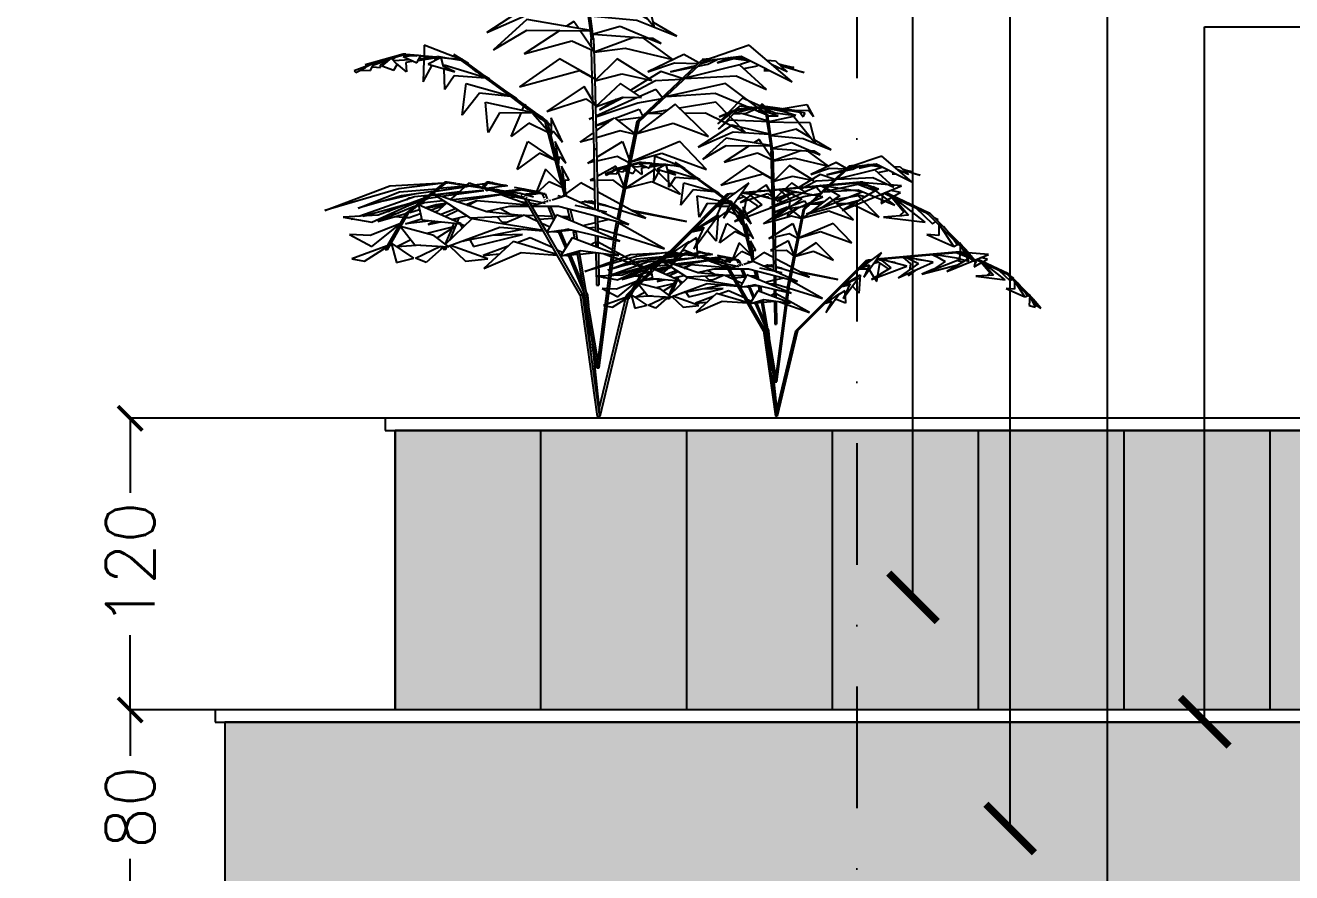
# Model space of a CAD drawing. Header units: millimetres. Extents: x 118878 to 201916, y 10986 to 20993.
# Drawn here: x 188114 to 188635, y 13656 to 14005 of the extents above; entities that cross this region are included whole.
import ezdxf

# ---------------------------------------------------------------- set-up
doc = ezdxf.new("R2010")
doc.units = ezdxf.units.MM
doc.header["$LTSCALE"] = 100
doc.linetypes.add('DASHDOT', pattern=[1, 0.5, -0.25, 0, -0.25])
for name, color, linetype in [('0-DARPUSH', 213, 'Continuous'), ('0-hatch', 253, 'Continuous'), ('3', 3, 'Continuous'), ('4', 4, 'Continuous'), ('7', 7, 'Continuous'), ('AX', 1, 'Continuous'), ('HA', 1, 'Continuous'), ('TREE', 83, 'Continuous')]:
    doc.layers.add(name, color=color, linetype=linetype)
doc.styles.add('1', font='romans.shx')
doc.dimstyles.new('100', dxfattribs={"dimtxt": 20, "dimasz": 10, "dimexe": 0, "dimexo": 0, "dimgap": 5, "dimtad": 0, "dimdec": 0, "dimzin": 0, "dimdsep": 46, "dimtxsty": '1', "dimblk": 'ARCHTICK', "dimcen": 0, "dimclrd": 8, "dimclre": 8, "dimclrt": 2, "dimadec": 0, "dimazin": 0, "dimtfac": 1, "dimtdec": 0, "dimtofl": 0, "dimtmove": 2, "dimatfit": 3, "dimldrblk": 'ARCHTICK', "dimfxl": 1, "dimtolj": 1, "dimtzin": 0, "dimarcsym": 0})

# ---------------------------------------------------------------- blocks, each defined once
blk = doc.blocks.new('ax-elev-03')
at = {"layer": 'AX', "color": 8, "linetype": 'DASHDOT'}
blk.add_line((-1090, 0), (-1090, -1250), dxfattribs=at)
blk = doc.blocks.new('_ArchTick')
at = {"color": 0, "linetype": 'ByBlock', "const_width": 0.15}
blk.add_lwpolyline([(-0.5, -0.5), (0.5, 0.5)], dxfattribs=at)
blk = doc.blocks.new('*D132')
at = {"layer": '3', "color": 8, "lineweight": -2, "transparency": 16777216}
for p, q in [((188191.98, 13722.97), (188157.01, 13722.97)), ((188157.01, 13722.97), (188157.01, 13704.16)), ((188157.01, 13642.97), (188157.01, 13661.78)), ((188195.98, 13642.97), (188157.01, 13642.97))]:
    blk.add_line(p, q, dxfattribs=at)
at = {"layer": 'Defpoints', "color": 0, "transparency": 16777216}
for p in [(188157.01, 13722.97), (188191.98, 13722.97), (188195.98, 13642.97)]:
    blk.add_point(p, dxfattribs=at)
at = {"layer": '3', "color": 8, "lineweight": -2, "transparency": 16777216, "xscale": 10, "yscale": 10, "zscale": 10}
for p, rotation in [((188157.01, 13722.97), 90), ((188157.01, 13642.97), 270)]:
    blk.add_blockref('_ArchTick', p, dxfattribs=dict(at, rotation=rotation))
at = {"layer": '3', "color": 2, "transparency": 16777216, "insert": (188157.01, 13682.97), "char_height": 20, "attachment_point": 5, "rotation": 90, "style": '1'}
blk.add_mtext('\\A1;80', dxfattribs=at)
blk = doc.blocks.new('*D133')
at = {"layer": '3', "color": 8, "lineweight": -2, "transparency": 16777216}
for p, q in [((188261.98, 13842.97), (188157.01, 13842.97)), ((188157.01, 13842.97), (188157.01, 13812.25)), ((188157.01, 13722.97), (188157.01, 13753.68)), ((188191.98, 13722.97), (188157.01, 13722.97))]:
    blk.add_line(p, q, dxfattribs=at)
at = {"layer": 'Defpoints', "color": 0, "transparency": 16777216}
for p in [(188157.01, 13842.97), (188261.98, 13842.97), (188191.98, 13722.97)]:
    blk.add_point(p, dxfattribs=at)
at = {"layer": '3', "color": 8, "lineweight": -2, "transparency": 16777216, "xscale": 10, "yscale": 10, "zscale": 10}
for p, rotation in [((188157.01, 13842.97), 90), ((188157.01, 13722.97), 270)]:
    blk.add_blockref('_ArchTick', p, dxfattribs=dict(at, rotation=rotation))
at = {"layer": '3', "color": 2, "transparency": 16777216, "insert": (188157.01, 13782.97), "char_height": 20, "attachment_point": 5, "rotation": 90, "style": '1'}
blk.add_mtext('\\A1;120', dxfattribs=at)
blk = doc.blocks.new('A$C30197449')
at = {"layer": 'TREE'}
for p, q in [((22.99, 46.34), (20.93, 44.2)), ((25.61, 45.16), (22.99, 46.34)), ((25.71, 45.41), (25.32, 44.32)), ((25.56, 44.32), (25.96, 45.41)), ((25.96, 45.41), (25.71, 45.41)), ((25.96, 45.39), (25.71, 45.39)), ((25.71, 45.39), (26.21, 44.95)), ((26.53, 44.88), (25.96, 45.39)), ((28.64, 44.78), (32.37, 45.39)), ((32.37, 45.39), (33.33, 43.63)), ((19.39, 42.59), (21.73, 44.43)), ((20.82, 44.09), (19.39, 42.59)), ((21.96, 44.34), (19.51, 41.81)), ((22.25, 44.75), (19.62, 43.63)), ((19.62, 43.63), (22.1, 44.58)), ((22.67, 44.34), (21.82, 44.05)), ((21.82, 44.05), (23.53, 44.14)), ((22.34, 44.23), (21.96, 44.34)), ((22.01, 44.66), (22.71, 45.2)), ((22.1, 44.58), (25.13, 44.94)), ((25.38, 45), (22.25, 44.75)), ((25.57, 45.05), (22.67, 44.34)), ((22.71, 45.2), (24.79, 44.96)), ((26.95, 42.94), (22.83, 44.1)), ((23.53, 44.14), (25.57, 45.05)), ((25.06, 44.92), (25.04, 44.93)), ((25.13, 44.94), (25.06, 44.92)), ((25.26, 44.9), (25.51, 44.87)), ((25.32, 44.32), (25.56, 44.32)), ((25.42, 44.97), (25.38, 45)), ((25.55, 44.99), (25.42, 44.97)), ((25.56, 45.02), (25.5, 45.01)), ((25.5, 45.01), (25.55, 44.99)), ((25.63, 44.54), (26.86, 43.78)), ((28.19, 43.75), (25.63, 44.54)), ((25.76, 44.84), (26.45, 44.76)), ((25.85, 45.06), (25.81, 45.03)), ((25.81, 45.03), (27.76, 44.22)), ((29.02, 44.36), (25.81, 45.03)), ((26.08, 45.06), (25.83, 45.04)), ((25.83, 45.02), (26.08, 45.06)), ((25.83, 45.04), (25.83, 45.02)), ((25.89, 45.04), (25.85, 45.06)), ((25.92, 45.04), (25.89, 45.04)), ((26.03, 44.98), (25.92, 45.04)), ((26.31, 44.77), (26.37, 44.32)), ((26.33, 45.1), (31.36, 44.29)), ((31.27, 44.42), (26.33, 45.1)), ((26.41, 44.05), (26.55, 43.06)), ((26.64, 44.24), (26.57, 44.7)), ((27.02, 44.52), (26.61, 44.45)), ((26.61, 44.45), (27.17, 44.46)), ((27.72, 44.63), (28.45, 44.75)), ((27.76, 44.22), (30.77, 43.79)), ((30.01, 44.5), (28.44, 44.48)), ((30.77, 43.79), (29.02, 44.36)), ((32.62, 44.54), (30.59, 44.51)), ((31.36, 44.29), (31.27, 44.42)), ((32.12, 44.17), (31.36, 44.29)), ((31.36, 44.29), (31.86, 43.61)), ((31.86, 43.61), (32.12, 44.17)), ((33.33, 43.63), (32.62, 44.54)), ((19.51, 41.81), (21.1, 43.2)), ((21.1, 43.2), (26.95, 42.94)), ((26.56, 42.95), (26.82, 41.13)), ((26.81, 42.99), (26.68, 43.88)), ((26.82, 42.94), (26.81, 42.99)), ((27.43, 38.56), (26.82, 42.94)), ((30.45, 43.66), (26.83, 42.88)), ((26.83, 42.88), (31.16, 42.77)), ((26.86, 43.78), (28.19, 43.75)), ((31.16, 42.77), (30.45, 43.66)), ((31.16, 42.77), (33.63, 39.73)), ((32.88, 42.73), (31.16, 42.77)), ((33.63, 39.73), (32.88, 42.73)), ((21.5, 42.42), (16.52, 39.19)), ((16.52, 39.19), (21.64, 41.43)), ((26.93, 41.09), (21.5, 42.42)), ((21.64, 41.43), (26.93, 41.09)), ((30.81, 41.82), (27.11, 40.9)), ((32.96, 40.56), (30.81, 41.82)), ((20.61, 40.52), (17.21, 37.43)), ((27.32, 39.38), (20.61, 40.52)), ((25.42, 40.32), (24.67, 39.84)), ((25.89, 39.63), (25.42, 40.32)), ((26.82, 41.13), (26.82, 41.09)), ((26.82, 41.09), (27.06, 39.43)), ((27.11, 40.9), (31.82, 40.46)), ((31.82, 40.46), (35.92, 38.81)), ((35.92, 38.81), (33.52, 40.22)), ((17.21, 37.43), (20.62, 39.42)), ((23.99, 39.39), (20.34, 37.02)), ((20.62, 39.42), (27.32, 39.38)), ((27.46, 37.32), (26.07, 39.38)), ((27.06, 39.43), (27.07, 39.37)), ((27.07, 39.37), (27.18, 38.56)), ((30.13, 39.82), (27.38, 39.01)), ((27.38, 39.01), (32.97, 38.63)), ((32.97, 38.63), (30.13, 39.82)), ((10.15, 37.9), (10.12, 36.8)), ((13.8, 36.46), (10.15, 37.9)), ((20.34, 37.02), (25.19, 38.36)), ((25.19, 38.36), (27.46, 37.32)), ((27.18, 38.55), (27.18, 38.56)), ((27.18, 38.56), (27.43, 38.56)), ((27.2, 37.71), (27.18, 38.55)), ((27.43, 38.57), (27.54, 34.48)), ((31.59, 38.72), (27.47, 37.19)), ((27.47, 37.19), (30.64, 37.59)), ((30.64, 37.59), (35.52, 36.43)), ((35.52, 36.43), (32.49, 38.65)), ((32.97, 38.63), (34.32, 38.06)), ((33.46, 38.6), (32.97, 38.63)), ((34.32, 38.06), (33.46, 38.6)), ((43.3, 37.9), (38.67, 36.31)), ((47.67, 34.16), (43.3, 37.9)), ((8.01, 36.97), (4.12, 35.89)), ((6.55, 36.41), (4.91, 35.82)), ((5.03, 36.07), (6.72, 36.55)), ((5.69, 35.9), (6.33, 36.22)), ((6.78, 36.59), (5.83, 35.79)), ((7.39, 35.93), (6.78, 36.59)), ((6.81, 36.57), (8.26, 36.97)), ((7.14, 36.61), (6.86, 36.51)), ((6.86, 36.51), (6.89, 36.48)), ((6.89, 36.48), (7.14, 36.61)), ((7.03, 36.33), (8.67, 36.44)), ((8.26, 36.97), (8.01, 36.97)), ((8.26, 36.96), (8.01, 36.96)), ((8.01, 36.96), (9.4, 36.83)), ((9.78, 36.85), (8.01, 36.75)), ((8.01, 36.75), (9.4, 36.11)), ((9.55, 36.84), (8.26, 36.96)), ((9.05, 36.27), (8.26, 36.14)), ((9.4, 36.11), (9.78, 36.85)), ((9.53, 36.34), (11.41, 36.63)), ((11.41, 36.63), (9.61, 36.51)), ((9.77, 36.82), (9.76, 36.8)), ((9.76, 36.8), (11.76, 36.62)), ((11.8, 36.64), (9.77, 36.82)), ((10.11, 36.42), (10.04, 34.16)), ((10.12, 36.76), (10.11, 36.55)), ((10.12, 36.8), (10.12, 36.76)), ((11.86, 36.66), (10.55, 35.98)), ((11.24, 36.35), (11.4, 36.64)), ((11.4, 36.64), (11.41, 36.63)), ((11.41, 36.63), (11.42, 36.68)), ((11.42, 36.68), (11.47, 36.77)), ((11.47, 36.77), (12.74, 36.55)), ((12.11, 35.73), (11.86, 36.66)), ((11.88, 36.61), (11.88, 36.63)), ((11.88, 36.63), (13.83, 36.45)), ((13.82, 36.43), (11.88, 36.61)), ((13.05, 36.5), (13.87, 36.36)), ((14.66, 36.02), (13.18, 36.96)), ((13.18, 36.96), (15.47, 35.2)), ((13.86, 36.43), (13.82, 36.43)), ((13.89, 36.41), (13.82, 36.41)), ((13.82, 36.41), (15.29, 35.34)), ((14.07, 36.43), (14.01, 36.44)), ((14.01, 36.44), (14.02, 36.43)), ((14.02, 36.43), (14.07, 36.43)), ((14.06, 36.41), (14.07, 36.43)), ((14.07, 36.41), (14.06, 36.41)), ((14.23, 36.3), (14.07, 36.41)), ((23.94, 36.5), (19.85, 33.66)), ((27.67, 34.4), (23.94, 36.5)), ((27.29, 34.62), (27.21, 37.42)), ((29.84, 36.52), (27.55, 34.26)), ((33.38, 34.31), (29.84, 36.52)), ((31.82, 30.13), (38.51, 36.41)), ((38.76, 36.41), (32.06, 30.13)), ((36.64, 36.96), (32.97, 35.2)), ((38.16, 36.1), (36.64, 36.96)), ((39.78, 36.45), (38.31, 35.98)), ((39.27, 36.52), (38.51, 36.43)), ((38.51, 36.43), (38.76, 36.43)), ((38.51, 36.41), (38.76, 36.41)), ((38.67, 36.31), (42.47, 36.77)), ((38.76, 36.43), (39.14, 36.48)), ((39.07, 35.98), (40.09, 36.48)), ((41.31, 36.58), (40.02, 36.11)), ((40.02, 36.11), (41.74, 36.53)), ((41.2, 36.61), (41.12, 36.61)), ((41.12, 36.61), (43.29, 36.35)), ((42.99, 36.5), (41.2, 36.61)), ((41.51, 36.65), (41.39, 36.6)), ((41.92, 36.57), (42.54, 36.73)), ((43.44, 36.27), (42.43, 35.93)), ((42.47, 36.77), (47.67, 34.16)), ((45.09, 36.38), (45.97, 36.32)), ((45.97, 36.32), (47.18, 35.2)), ((4.79, 35.98), (3, 35.28)), ((3, 35.28), (3.15, 35.13)), ((3.15, 35.13), (4.16, 35.64)), ((5.04, 36.11), (3.6, 35.35)), ((3.6, 35.35), (4.66, 35.31)), ((4.12, 35.89), (4.37, 35.89)), ((4.37, 35.89), (4.91, 36.05)), ((4.66, 35.31), (5.04, 36.11)), ((4.85, 35.68), (5.67, 35.62)), ((5.67, 35.62), (5.69, 35.9)), ((5.83, 35.79), (7.03, 35.35)), ((7.03, 35.35), (7.39, 35.93)), ((8.32, 35.2), (7.3, 36.03)), ((8.26, 36.14), (8.32, 35.2)), ((10.04, 34.16), (10.96, 35.85)), ((10.55, 35.98), (13.27, 35.17)), ((13.27, 35.17), (12.11, 35.73)), ((12.18, 35.71), (12.18, 35.91)), ((12.18, 35.91), (16.2, 34.67)), ((12.24, 33.37), (12.19, 35.48)), ((15.47, 35.2), (14.35, 36.11)), ((14.35, 36.11), (14.66, 36.02)), ((16.51, 34.64), (14.58, 36.03)), ((15.4, 35.26), (18.52, 33)), ((16.82, 34.45), (15.53, 35.22)), ((15.53, 35.22), (20.79, 31.3)), ((19.85, 33.66), (25.98, 35.33)), ((25.98, 35.33), (27.67, 34.4)), ((27.55, 34.26), (30.29, 34.97)), ((30.29, 34.97), (33.38, 34.31)), ((32.97, 35.2), (35.67, 36.11)), ((34.3, 35.22), (33.12, 34.49)), ((36.46, 34.5), (34.3, 35.22)), ((37.53, 35.73), (35.27, 35.17)), ((35.27, 35.17), (37.75, 35.7)), ((35.67, 36.11), (38.09, 36.02)), ((42.31, 35.91), (36.78, 34.54)), ((37.53, 35.73), (37.91, 35.86)), ((38.09, 35.77), (39.07, 35.98)), ((45.06, 33.37), (42.31, 35.91)), ((42.43, 35.93), (42.37, 35.87)), ((42.74, 35.52), (44.16, 35.79)), ((44.16, 35.79), (44.19, 35.89)), ((45.01, 35.48), (44.81, 35.31)), ((44.81, 35.31), (45.33, 35.33)), ((47.18, 35.2), (45.66, 35.89)), ((45.97, 35.74), (46.12, 35.49)), ((46.31, 36.01), (46.68, 35.9)), ((47.08, 35.7), (46.41, 35.92)), ((46.5, 35.84), (48.91, 35.13)), ((48.24, 35.28), (46.52, 35.82)), ((46.68, 35.9), (47.87, 35.62)), ((47.87, 35.62), (47.08, 35.7)), ((48.91, 35.13), (48.24, 35.28)), ((13.19, 34.76), (12.24, 33.37)), ((16.39, 34.54), (13.19, 34.76)), ((14.01, 30.75), (14.43, 33.98)), ((14.43, 33.98), (18.87, 32.72)), ((16.73, 34.51), (16.7, 34.52)), ((16.7, 34.52), (16.72, 34.51)), ((16.72, 34.51), (16.73, 34.51)), ((16.84, 34.29), (16.82, 34.45)), ((18.95, 32.86), (16.84, 34.4)), ((20.79, 31.3), (16.84, 34.29)), ((26.46, 33.68), (22.65, 31.14)), ((27.61, 31.74), (26.46, 33.68)), ((27.29, 34.6), (27.29, 34.62)), ((27.35, 32.19), (27.29, 34.6)), ((27.54, 34.48), (27.54, 34.46)), ((27.54, 34.46), (27.73, 27.29)), ((30.18, 34), (27.62, 31.61)), ((32.3, 32.55), (30.18, 34)), ((32.96, 34.39), (31.22, 33.31)), ((31.49, 33.12), (33.74, 34.29)), ((33.74, 34.29), (36.4, 34.44)), ((40.89, 33.98), (34.91, 32.66)), ((36.75, 34.52), (41.98, 34.76)), ((45.2, 30.75), (40.89, 33.98)), ((41.98, 34.76), (45.06, 33.37)), ((15.79, 32.99), (14.01, 30.75)), ((18.94, 32.67), (15.79, 32.99)), ((19.55, 32.47), (18.16, 33.38)), ((18.16, 33.38), (22.06, 30.37)), ((19.4, 32.35), (20.94, 31.24)), ((20.01, 32.02), (19.55, 32.47)), ((22.65, 31.14), (26.64, 32.44)), ((26.64, 32.44), (27.61, 31.74)), ((27.62, 31.61), (30.36, 32.61)), ((31.9, 32.56), (27.65, 30.67)), ((28.01, 31.3), (30.49, 32.59)), ((29.74, 32.37), (28.01, 31.3)), ((30.36, 32.61), (32.3, 32.55)), ((31.94, 32.02), (34.25, 32.42)), ((33.76, 33.38), (32.15, 32.66)), ((34.41, 32.58), (33.76, 33.38)), ((34.91, 32.66), (39.84, 32.99)), ((39.84, 32.99), (45.2, 30.75)), ((16.67, 28.99), (16.41, 32.08)), ((16.41, 32.08), (21.21, 31.02)), ((21.44, 31.06), (19.73, 32.3)), ((22.06, 30.37), (20.01, 32.02)), ((20.15, 31.27), (20.32, 31.64)), ((20.32, 31.64), (20.33, 31.67)), ((20.33, 31.67), (20.33, 31.67)), ((20.39, 31.83), (20.42, 31.89)), ((20.42, 31.89), (20.62, 31.65)), ((22.16, 30.57), (20.95, 31.38)), ((20.95, 31.38), (23.17, 29.63)), ((21.15, 31.04), (21.08, 31.13)), ((21.21, 31.02), (21.15, 31.04)), ((27.48, 27.29), (27.36, 31.92)), ((27.65, 30.6), (31.94, 32.02)), ((29.61, 30.45), (32.06, 31.38)), ((35.74, 31.89), (31.83, 28.88)), ((32.06, 31.38), (32.41, 30.71)), ((34.93, 31.27), (32.95, 30.94)), ((39.16, 28.59), (35.74, 31.89)), ((39.88, 32.08), (36.18, 31.47)), ((42.94, 28.99), (39.88, 32.08)), ((17.84, 30.99), (16.67, 28.99)), ((21.31, 30.95), (17.84, 30.99)), ((19.02, 28.59), (20.03, 30.95)), ((20.81, 29.93), (19.02, 28.59)), ((22.74, 29.01), (20.81, 29.93)), ((21.24, 30.94), (22.67, 29.28)), ((22.46, 30.13), (21.43, 30.88)), ((22.53, 30.16), (22.16, 30.57)), ((22.71, 30.13), (22.28, 30.44)), ((22.46, 30.13), (22.52, 30.13)), ((22.46, 30.13), (24.44, 22.49)), ((22.52, 30.13), (22.58, 30.13)), ((23.17, 29.63), (22.53, 30.16)), ((22.58, 30.13), (22.71, 30.13)), ((22.75, 29.99), (22.71, 30.13)), ((22.76, 29.94), (22.75, 29.99)), ((23.78, 26.01), (22.76, 29.94)), ((23.08, 30.48), (23.1, 28.76)), ((24.24, 28), (23.08, 30.48)), ((26.96, 30.37), (27.38, 30.56)), ((27.38, 30.52), (26.96, 30.37)), ((27.65, 30.67), (27.65, 30.6)), ((29.42, 30.39), (27.68, 29.72)), ((27.68, 29.7), (28.96, 30.06)), ((27.69, 29.16), (29.56, 30.48)), ((29.56, 30.48), (31.56, 28.91)), ((31.82, 30.13), (29.82, 20.15)), ((32.25, 30.54), (29.89, 30.23)), ((30.04, 20.04), (32.06, 30.13)), ((32.06, 30.13), (31.82, 30.13)), ((31.83, 28.88), (35.56, 29.93)), ((32.95, 30.94), (34.52, 30.95)), ((35.56, 29.93), (39.16, 28.59)), ((36.7, 30.97), (38.84, 30.99)), ((38.84, 30.99), (42.94, 28.99)), ((23.1, 28.76), (23.29, 29.15)), ((23.29, 29.15), (24.24, 28)), ((26.06, 28), (27.43, 28.96)), ((30.12, 29.15), (27.71, 28.46)), ((31.54, 28.81), (30.12, 29.15)), ((19.63, 25.23), (20.72, 28.06)), ((20.72, 28.06), (23.47, 26.21)), ((24.58, 25.87), (23.49, 28.09)), ((23.49, 28.09), (23.86, 25.83)), ((27.44, 28.39), (26.06, 28)), ((27.59, 21.16), (27.48, 27.29)), ((27.48, 27.29), (27.73, 27.29)), ((27.73, 27.29), (27.48, 27.29)), ((27.73, 27.29), (27.84, 21.05)), ((27.75, 26.46), (30.36, 28.09)), ((30.36, 28.09), (31.04, 26.23)), ((36.22, 28.06), (31.25, 26)), ((38.95, 25.23), (36.22, 28.06)), ((21.9, 26.89), (19.63, 25.23)), ((23.49, 26.12), (21.9, 26.89)), ((23.78, 25.98), (23.78, 26.01)), ((24.69, 22.47), (23.78, 25.98)), ((23.86, 25.83), (23.93, 26.54)), ((23.93, 26.54), (24.58, 25.87)), ((26.83, 25.87), (27.49, 26.28)), ((27.49, 26.02), (26.83, 25.87)), ((29.82, 26.54), (27.76, 26.08)), ((30.97, 25.94), (29.82, 26.54)), ((31.24, 25.99), (34.39, 26.89)), ((31.25, 26), (31.24, 25.99)), ((34.39, 26.89), (38.95, 25.23)), ((22.51, 25.25), (21.48, 22.7)), ((24.14, 23.63), (22.51, 25.25)), ((24.93, 24.12), (24.16, 25.56)), ((24.16, 25.56), (24.54, 23.18)), ((29.7, 25.56), (27.79, 24.51)), ((30.5, 23.56), (29.7, 25.56)), ((33.72, 25.25), (30.71, 23.31)), ((36.28, 22.7), (33.72, 25.25)), ((0, 21.05), (6.65, 23.55)), ((7.55, 23.26), (0, 21.05)), ((6.65, 23.55), (12.13, 23.86)), ((12.09, 23.82), (7.55, 23.26)), ((12.25, 23.94), (8.29, 20.75)), ((9.61, 21.61), (12.49, 23.94)), ((11.37, 23.02), (14.08, 23.43)), ((11.38, 23.03), (14.52, 23.49)), ((14.44, 23.51), (11.68, 23.28)), ((12.49, 23.94), (12.25, 23.94)), ((12.5, 23.92), (12.25, 23.92)), ((12.25, 23.92), (13.77, 23.69)), ((12.39, 23.85), (12.53, 23.87)), ((12.51, 23.88), (12.41, 23.87)), ((13.4, 23.78), (12.5, 23.92)), ((12.53, 23.87), (12.51, 23.88)), ((14.29, 23.55), (12.7, 23.36)), ((14.89, 23.55), (13.53, 23.76)), ((13.62, 22.85), (14.3, 23.45)), ((13.99, 23.65), (15.8, 23.38)), ((14.38, 23.52), (14.37, 23.51)), ((14.42, 23.56), (14.4, 23.56)), ((14.42, 23.56), (14.44, 23.57)), ((14.49, 23.63), (14.75, 23.85)), ((14.52, 23.49), (14.56, 23.52)), ((14.56, 23.52), (15.02, 23.56)), ((15.02, 23.56), (14.63, 23.5)), ((14.75, 23.85), (16.05, 23.38)), ((17.8, 23.11), (14.94, 23.55)), ((15, 23.58), (20.01, 22.34)), ((20.36, 22.35), (15, 23.58)), ((15.28, 23.66), (17.14, 23.88)), ((17.14, 23.88), (15.4, 23.62)), ((16.01, 23.35), (18.11, 23.03)), ((16.03, 23.4), (16.34, 23.75)), ((16.61, 23.79), (16.23, 23.36)), ((16.25, 23.31), (16.36, 23.26)), ((16.32, 23.3), (16.3, 23.29)), ((16.36, 23.26), (16.32, 23.3)), ((16.34, 23.75), (16.38, 23.8)), ((16.38, 23.8), (16.51, 23.94)), ((16.56, 23.26), (16.46, 23.24)), ((16.48, 23.31), (18.57, 23.58)), ((16.51, 23.94), (16.75, 23.94)), ((16.76, 23.92), (16.51, 23.92)), ((16.51, 23.92), (16.85, 23.84)), ((16.65, 23.83), (16.61, 23.79)), ((16.68, 23.87), (16.65, 23.83)), ((18.57, 23.58), (16.7, 23.28)), ((16.75, 23.94), (16.74, 23.93)), ((17.01, 23.86), (16.76, 23.92)), ((16.83, 23.88), (16.95, 23.86)), ((16.85, 23.84), (16.89, 23.84)), ((16.89, 23.84), (18.29, 23.54)), ((17.04, 23.86), (17.01, 23.86)), ((18.44, 23.56), (17.04, 23.86)), ((17.59, 23.74), (18.64, 23.55)), ((18.47, 23.57), (17.96, 23.67)), ((18.29, 23.54), (18.33, 23.54)), ((18.4, 23.55), (18.35, 23.56)), ((18.35, 23.56), (18.4, 23.55)), ((18.5, 23.57), (18.44, 23.56)), ((18.47, 23.56), (18.47, 23.57)), ((20.3, 23.2), (19.36, 23.38)), ((19.66, 23.31), (20.26, 23.19)), ((21.58, 22.97), (20.1, 23.26)), ((21.48, 22.7), (22.9, 24.01)), ((22.9, 24.01), (24.19, 23.43)), ((24.54, 23.18), (24.54, 24.17)), ((24.54, 24.17), (24.93, 24.12)), ((26.13, 23.85), (24.62, 22.78)), ((27.54, 23.09), (26.13, 23.85)), ((27.52, 24.35), (27.09, 24.12)), ((27.09, 24.12), (27.52, 24.13)), ((27.79, 24.13), (29.35, 24.17)), ((29.35, 24.17), (30.45, 23.34)), ((30.71, 23.31), (33.36, 24.01)), ((33.36, 24.01), (36.28, 22.7)), ((43.26, 23.85), (40.18, 21.57)), ((40.68, 20.25), (43.26, 23.85)), ((42.54, 22.83), (54.71, 23.9)), ((54.63, 23.92), (42.56, 22.85)), ((50.58, 23.58), (50.6, 23.57)), ((50.62, 23.57), (50.58, 23.58)), ((50.6, 23.57), (50.62, 23.57)), ((50.66, 23.54), (51.74, 23)), ((50.86, 23.5), (50.7, 23.55)), ((50.81, 23.56), (50.79, 23.55)), ((50.79, 23.55), (52.55, 22.52)), ((54.81, 22.93), (50.81, 23.56)), ((52.78, 21.05), (58.85, 23.55)), ((56.49, 23.26), (52.78, 21.05)), ((54.02, 23.86), (53.97, 23.88)), ((53.97, 23.88), (54, 23.86)), ((54.06, 23.84), (54.02, 23.86)), ((56.1, 23.03), (54.06, 23.84)), ((54.11, 23.85), (55.42, 23.57)), ((54.68, 23.92), (54.63, 23.92)), ((54.64, 23.94), (54.77, 23.88)), ((54.89, 23.94), (54.64, 23.94)), ((54.71, 23.9), (54.68, 23.92)), ((58.85, 23.55), (54.7, 23.88)), ((54.7, 23.88), (56.49, 23.26)), ((54.89, 23.94), (55.07, 23.85)), ((54.98, 23.79), (56.31, 23.16)), ((56.42, 23.22), (55.96, 23.45)), ((3.39, 21.28), (7.61, 22.93)), ((7.83, 22.52), (3.39, 21.28)), ((9.15, 22.43), (3.57, 20.45)), ((4.78, 19.84), (10.18, 22.28)), ((10.25, 22.34), (5.45, 20.55)), ((9.1, 22.69), (5.97, 22)), ((7.61, 22.93), (11.39, 23.25)), ((11.06, 22.99), (7.83, 22.52)), ((8.37, 22.16), (8.65, 22.34)), ((8.65, 22.34), (9.02, 22.38)), ((8.72, 21.61), (9.88, 22.04)), ((11.05, 22.98), (9.1, 22.69)), ((10.52, 22.56), (9.15, 22.43)), ((9.68, 22.05), (10.01, 22.14)), ((10.02, 22.51), (10.55, 22.58)), ((10.17, 21.85), (12.05, 22.06)), ((10.34, 22.2), (10.49, 22.26)), ((10.39, 22.24), (10.34, 22.2)), ((11.52, 22.4), (10.39, 22.24)), ((10.82, 22.58), (11.19, 22.62)), ((11.14, 22.65), (10.85, 22.61)), ((10.98, 22.76), (14.83, 20.27)), ((16.54, 20.89), (10.98, 22.76)), ((11.19, 22.62), (11.14, 22.65)), ((11.27, 22.66), (13.76, 22.98)), ((16.13, 23.08), (11.36, 22.63)), ((16.23, 23.05), (11.9, 22.45)), ((12.81, 22.15), (12.84, 22.16)), ((12.82, 22.14), (17.82, 22.7)), ((12.84, 22.16), (13.4, 22.65)), ((13.43, 21.94), (18.01, 22.66)), ((15.47, 22.03), (14.38, 21.62)), ((14.55, 21.56), (15.48, 22.03)), ((20.76, 21.59), (15.47, 22.03)), ((16.77, 23.14), (16.37, 23.1)), ((16.45, 23.08), (16.8, 23.13)), ((16.72, 23.13), (16.6, 23.19)), ((16.77, 23.12), (16.72, 23.13)), ((16.8, 23.13), (16.77, 23.14)), ((16.89, 23.15), (17.01, 23.16)), ((17.01, 23.16), (16.91, 23.14)), ((17.61, 22.93), (17.37, 22.9)), ((17.48, 23.2), (19.62, 22.61)), ((18.24, 22.99), (17.78, 22.94)), ((17.84, 22.75), (18.11, 22.81)), ((18.01, 22.71), (18.33, 22.75)), ((18.01, 22.66), (18.01, 22.71)), ((18.09, 22.69), (18.06, 22.65)), ((18.06, 22.65), (20.71, 21.68)), ((18.11, 23.03), (18.07, 23.07)), ((18.07, 23.07), (20.14, 22.76)), ((18.17, 22.68), (18.09, 22.69)), ((22.52, 21.76), (18.09, 22.69)), ((18.44, 22.72), (18.17, 22.68)), ((18.27, 22.83), (18.6, 22.89)), ((20.37, 23.2), (18.47, 23.01)), ((18.47, 22.5), (18.67, 22.53)), ((18.52, 22.77), (18.88, 22.81)), ((20.12, 22.72), (18.61, 22.95)), ((18.93, 22.8), (18.62, 22.75)), ((18.77, 22.92), (18.78, 22.92)), ((18.83, 22.54), (19.08, 22.56)), ((18.88, 22.81), (18.93, 22.8)), ((18.92, 22.94), (20.37, 23.2)), ((19.37, 22.39), (18.98, 22.32)), ((19.13, 22.84), (19.25, 22.85)), ((19.26, 22.85), (19.16, 22.83)), ((19.25, 22.85), (19.26, 22.85)), ((19.33, 22.59), (19.61, 22.61)), ((19.63, 22.43), (19.48, 22.4)), ((19.85, 22.84), (21.3, 22.42)), ((19.86, 22.46), (20.11, 22.51)), ((19.93, 21.97), (20.61, 21.86)), ((20.15, 22.66), (19.99, 22.65)), ((20.06, 23.17), (20.14, 23.16)), ((20.14, 22.76), (20.12, 22.72)), ((20.12, 22.72), (20.25, 22.72)), ((20.13, 22.71), (20.12, 22.72)), ((20.18, 22.61), (20.13, 22.71)), ((20.14, 23.16), (21.54, 22.86)), ((20.26, 23.19), (20.27, 23.18)), ((20.27, 23.18), (21.55, 22.91)), ((20.33, 22.36), (20.27, 22.47)), ((20.3, 23.19), (20.3, 23.2)), ((21.57, 22.94), (20.3, 23.19)), ((20.33, 23.19), (20.37, 23.2)), ((21.57, 22.96), (20.33, 23.19)), ((20.37, 22.73), (20.37, 22.73)), ((20.37, 22.73), (20.37, 22.73)), ((20.37, 22.73), (20.4, 22.67)), ((20.42, 22.21), (20.39, 22.26)), ((20.4, 22.67), (20.47, 22.54)), ((20.45, 22.16), (20.42, 22.21)), ((26.07, 12.41), (20.45, 22.16)), ((20.47, 22.57), (20.66, 22.6)), ((21.51, 22.79), (20.51, 22.7)), ((20.55, 22.41), (20.61, 22.31)), ((20.67, 22.2), (20.7, 22.15)), ((20.7, 22.15), (20.73, 22.11)), ((20.73, 22.11), (22.55, 18.95)), ((20.82, 22.63), (21.49, 22.74)), ((21.56, 22.92), (21.2, 22.99)), ((21.36, 22.96), (21.56, 22.92)), ((21.49, 22.74), (21.54, 22.75)), ((21.54, 22.75), (22.09, 22.84)), ((21.55, 22.91), (21.56, 22.92)), ((21.56, 22.92), (21.57, 22.96)), ((22.09, 22.84), (21.59, 22.8)), ((21.59, 22.8), (21.64, 22.84)), ((21.64, 22.84), (21.77, 22.81)), ((21.95, 22.83), (21.69, 22.89)), ((21.7, 22.89), (21.7, 22.9)), ((21.99, 22.83), (21.7, 22.89)), ((21.72, 22.92), (21.74, 22.93)), ((21.77, 22.81), (21.85, 22.8)), ((21.85, 22.8), (22.22, 22.72)), ((21.99, 22.82), (21.95, 22.83)), ((22.03, 22.83), (21.99, 22.83)), ((22.47, 22.72), (21.99, 22.82)), ((22.22, 22.73), (22.47, 22.73)), ((22.22, 22.72), (22.47, 22.72)), ((22.41, 22.28), (22.22, 22.71)), ((22.49, 22.1), (22.45, 22.17)), ((22.47, 22.73), (22.69, 22.21)), ((22.51, 22.01), (22.56, 21.92)), ((22.75, 21.97), (22.57, 21.91)), ((22.72, 22.12), (22.76, 22.05)), ((23.03, 22.06), (22.89, 22.01)), ((24.57, 22.52), (23.18, 22.1)), ((24.15, 22.44), (23.76, 22.52)), ((24.4, 22.61), (24.05, 22.37)), ((24.05, 22.37), (24.09, 22.4)), ((24.1, 22.41), (24.12, 22.43)), ((24.14, 22.44), (24.15, 22.44)), ((27.69, 21.1), (24.57, 22.52)), ((25.95, 21.9), (27.17, 22.03)), ((26.62, 21.97), (26.61, 21.97)), ((26.61, 21.97), (27.57, 21.77)), ((27.57, 21.78), (26.62, 21.97)), ((26.67, 21.97), (26.66, 21.97)), ((26.66, 21.97), (27.57, 21.79)), ((27.57, 21.79), (26.67, 21.97)), ((27.17, 22.03), (27.56, 21.9)), ((30.12, 21.69), (27.82, 22.93)), ((30.78, 12.41), (41.06, 22.73)), ((41.3, 22.73), (31.03, 12.41)), ((41.47, 21.98), (40.1, 21.51)), ((40.18, 21.57), (41.5, 22.03)), ((41.5, 22.03), (40.68, 20.25)), ((41.06, 22.73), (41.3, 22.73)), ((41.12, 22.73), (41.82, 22.79)), ((41.78, 22.77), (41.3, 22.72)), ((41.82, 22.79), (41.78, 22.77)), ((42.8, 22.43), (42.07, 22.17)), ((42.44, 22.68), (44.09, 21.56)), ((43.28, 22.69), (42.52, 22.8)), ((42.73, 20.48), (43.04, 22.26)), ((46.94, 21.85), (43.08, 22.86)), ((43.08, 22.86), (44.6, 21.62)), ((44.21, 22.57), (45.27, 22.42)), ((45.27, 22.42), (45.21, 22.32)), ((45.7, 20.15), (50.8, 22.43)), ((48.66, 22.24), (45.7, 20.15)), ((46.3, 23.2), (46.31, 23.19)), ((46.31, 23.19), (46.3, 23.2)), ((46.3, 23.2), (46.36, 23.19)), ((46.36, 23.19), (46.35, 23.16)), ((46.35, 23.16), (47.48, 22.19)), ((46.93, 23.1), (46.47, 23.18)), ((50.8, 22.43), (46.83, 23.16)), ((46.83, 23.16), (48.66, 22.24)), ((47.48, 22.19), (47.34, 21.32)), ((48.32, 22.89), (50.04, 22.61)), ((49.14, 20.66), (54.51, 22.08)), ((50.04, 22.61), (50, 22.59)), ((50.65, 21.28), (54.81, 22.93)), ((52.55, 22.52), (50.65, 21.28)), ((55.09, 22.43), (54.17, 22.67)), ((56.95, 22.69), (56.75, 21.76)), ((56.75, 21.76), (57.82, 22.36)), ((56.87, 22.73), (56.95, 22.69)), ((57.07, 22.81), (58, 22.37)), ((61.68, 20.76), (57.2, 22.87)), ((57.64, 22.66), (57.51, 22.76)), ((57.51, 22.76), (57.56, 22.7)), ((58.73, 22.88), (57.74, 23.09)), ((57.74, 22.49), (59.09, 20.89)), ((57.93, 22.46), (59.57, 20.55)), ((61.27, 19.84), (57.93, 22.46)), ((58.03, 22.49), (58.73, 22.88)), ((58.11, 22.32), (61.47, 20.75)), ((3.88, 20.47), (8.95, 21.85)), ((9.12, 21.43), (5.42, 19.9)), ((5.42, 19.9), (8.26, 20.73)), ((8.29, 20.76), (6.16, 17.07)), ((6.5, 20.94), (7.14, 21.35)), ((6.61, 20.66), (7.53, 20.77)), ((7.76, 19.4), (8.54, 20.76)), ((8.29, 20.76), (8.29, 20.76)), ((8.29, 20.75), (8.54, 20.75)), ((8.54, 20.75), (9.57, 21.58)), ((8.54, 20.76), (8.54, 20.75)), ((9.76, 20.68), (8.61, 20.27)), ((8.66, 20.83), (9.66, 21.13)), ((9.29, 21.02), (9.67, 21.1)), ((9.57, 21.62), (9.9, 20.07)), ((13.92, 19.69), (9.57, 21.62)), ((9.57, 21.58), (9.61, 21.61)), ((9.64, 21.63), (10.17, 21.85)), ((11.36, 21.62), (10.29, 21.3)), ((10.39, 21.26), (12.3, 21.68)), ((12.11, 21.51), (10.84, 21.06)), ((11.2, 20.9), (11.51, 20.98)), ((11.49, 20.96), (11.21, 20.9)), ((12.47, 21.79), (11.36, 21.62)), ((12.42, 21.77), (11.36, 20.84)), ((11.51, 20.98), (11.49, 20.96)), ((11.77, 20.64), (13.33, 21.23)), ((12.25, 20.43), (13.56, 21.08)), ((14.51, 21.56), (14.56, 21.57)), ((14.56, 21.57), (14.55, 21.56)), ((15.09, 21.83), (14.69, 21.73)), ((14.8, 21.77), (14.8, 21.77)), ((16.44, 20.92), (18.89, 21.48)), ((20.01, 20.52), (16.54, 20.89)), ((16.97, 21.03), (17.16, 20.83)), ((18.95, 20.64), (17.86, 21.23)), ((18.89, 21.48), (20.83, 21.48)), ((20.9, 21.82), (21.76, 21.68)), ((22.44, 21.88), (21.12, 21.48)), ((21.12, 21.48), (23.86, 21.48)), ((22.74, 21.47), (23.34, 20.05)), ((22.99, 21.47), (23.49, 20.31)), ((23.86, 21.48), (31.02, 19.59)), ((25.08, 20.01), (24.76, 21.23)), ((25.02, 21.16), (25.35, 19.9)), ((28.79, 20.86), (25.54, 21.56)), ((26.51, 21.96), (26.46, 21.95)), ((26.46, 21.95), (27.57, 21.73)), ((27.04, 21.85), (26.51, 21.96)), ((26.57, 21.96), (26.54, 21.96)), ((26.54, 21.96), (27.57, 21.75)), ((27.57, 21.76), (26.57, 21.96)), ((27.57, 21.75), (27.04, 21.85)), ((27.57, 21.77), (27.57, 21.76)), ((27.74, 21.08), (27.69, 21.1)), ((28.14, 20.89), (27.74, 21.08)), ((27.83, 21.82), (30, 21.12)), ((28.45, 21.62), (27.84, 21.74)), ((27.84, 21.74), (28.43, 21.62)), ((27.84, 21.73), (28.58, 21.58)), ((28.59, 21.57), (27.84, 21.72)), ((27.84, 21.72), (27.84, 21.71)), ((27.84, 21.71), (28.74, 21.52)), ((28.7, 21.54), (27.84, 21.71)), ((27.84, 21.71), (27.84, 21.7)), ((27.84, 21.7), (28.82, 21.5)), ((28.17, 21.62), (27.84, 21.68)), ((28.91, 21.47), (28.17, 21.62)), ((28.44, 20.76), (28.23, 20.86)), ((28.48, 20.75), (28.44, 20.76)), ((31.02, 19.59), (28.48, 20.75)), ((28.58, 21.58), (28.59, 21.57)), ((28.74, 21.52), (28.7, 21.54)), ((30.26, 21.05), (32.76, 20.25)), ((32.76, 20.25), (30.36, 21.55)), ((31.36, 21.05), (31.26, 21.07)), ((31.26, 21.07), (31.36, 21.05)), ((31.35, 21.02), (31.36, 21.05)), ((35.74, 20.15), (31.35, 21.02)), ((31.4, 20.99), (31.36, 21.01)), ((31.36, 21.01), (35.74, 20.15)), ((36.91, 19.9), (31.4, 20.99)), ((31.42, 20.98), (36.91, 19.9)), ((40.1, 21.51), (40.07, 21.48)), ((40.07, 21.48), (41.24, 21.48)), ((41.48, 21.34), (42.21, 20.17)), ((41.8, 19.9), (46.94, 21.85)), ((44.6, 21.62), (41.8, 19.9)), ((44.09, 21.56), (44.16, 21.36)), ((47.2, 20.46), (48.35, 21.33)), ((47.26, 20.84), (47.2, 20.46)), ((50.82, 21.39), (49.14, 20.66)), ((59.09, 20.89), (58.66, 20.52)), ((59.95, 21.62), (60.04, 21.54)), ((59.95, 21.62), (60.31, 21.41)), ((60.3, 21.29), (62, 19.69)), ((61.56, 20.67), (61.24, 20.85)), ((61.47, 20.75), (61.47, 20.76)), ((61.47, 20.76), (62.63, 19.59)), ((61.72, 20.76), (61.47, 20.76)), ((65.39, 17.07), (61.72, 20.76)), ((5.45, 20.55), (1.87, 20.37)), ((1.87, 20.37), (4.78, 19.84)), ((2.7, 20.15), (2.82, 20.2)), ((2.84, 20.19), (2.7, 20.15)), ((7.66, 19.68), (4.61, 18.48)), ((4.81, 17.37), (7.64, 19.65)), ((6.68, 20.42), (6.18, 20.47)), ((6.85, 20.49), (6.73, 20.46)), ((6.73, 20.46), (6.81, 20.48)), ((8.03, 20.32), (7.12, 20.39)), ((7.72, 19.39), (9.19, 17.54)), ((11.11, 18.5), (7.72, 19.39)), ((7.73, 19.36), (7.76, 19.4)), ((8.22, 19.69), (9.86, 20.19)), ((10.85, 19.98), (8.22, 19.69)), ((8.61, 20.27), (8.29, 20.3)), ((9.9, 20.07), (13.92, 19.69)), ((13.28, 19.39), (10.41, 18.68)), ((11.24, 19.94), (10.54, 19.59)), ((10.54, 19.59), (11.82, 19.88)), ((11.47, 18.24), (13.28, 19.39)), ((15, 20.17), (12.33, 17.59)), ((13.45, 19.72), (12.71, 17.97)), ((12.93, 20.13), (14.49, 20.49)), ((13.04, 19.34), (13.21, 19.74)), ((13.3, 19.97), (13.41, 20.23)), ((13.69, 20.29), (13.51, 19.88)), ((14.04, 19.27), (13.8, 19.69)), ((13.8, 19.69), (14.29, 19.5)), ((14.83, 20.27), (20.01, 20.52)), ((22.27, 18.98), (15, 20.17)), ((18.09, 19.84), (17.57, 20.39)), ((18.09, 19.84), (18.68, 19.88)), ((18.17, 19.66), (20.35, 20.6)), ((20.15, 20.52), (20.02, 20.52)), ((20.35, 20.6), (21.71, 19.95)), ((21.4, 20.48), (20.55, 20.51)), ((21.62, 20.1), (21.44, 20.09)), ((23.17, 20.43), (21.68, 20.48)), ((23.26, 20.22), (21.88, 20.12)), ((22.08, 19.78), (22.96, 19.36)), ((23.65, 20.6), (22.66, 18.81)), ((23.54, 20.42), (23.44, 20.42)), ((30.1, 17.91), (23.65, 20.6)), ((24.98, 20.38), (24.12, 20.41)), ((24.36, 20.3), (24.98, 20.35)), ((25.28, 20.37), (25.24, 20.37)), ((25.24, 20.37), (25.28, 20.37)), ((27.6, 19.79), (26.34, 19.48)), ((27.6, 20.48), (27.62, 18.95)), ((27.88, 18.84), (27.85, 20.42)), ((29.01, 20.12), (27.87, 19.84)), ((29.77, 19.91), (29.56, 18.86)), ((29.75, 19.89), (29.62, 19.96)), ((29.81, 18.86), (30.01, 19.85)), ((34.65, 17.11), (30, 19.74)), ((39.91, 20.17), (37.51, 18.91)), ((37.54, 18.93), (40.15, 20.6)), ((37.66, 17.11), (39.91, 20.17)), ((40.15, 20.6), (39.94, 17.91)), ((42.28, 20.07), (42.58, 19.59)), ((42.58, 19.59), (42.69, 20.23)), ((59.57, 20.55), (56.99, 20.37)), ((56.99, 20.37), (61.27, 19.84)), ((58.66, 20.52), (58.84, 20.5)), ((62, 19.69), (62.31, 19.89)), ((62.57, 20.07), (62.18, 20.29)), ((62.48, 20.01), (62.57, 20.07)), ((64.17, 17.37), (62.64, 19.69)), ((62.64, 19.69), (62.64, 18.48)), ((63.35, 19.12), (63.14, 19.39)), ((63.14, 19.39), (63.16, 19.32)), ((4.61, 18.48), (2.52, 18.59)), ((2.52, 18.59), (4.81, 17.37)), ((6.8, 17.73), (7.73, 19.36)), ((12.65, 17.33), (11.11, 18.5)), ((12.32, 17.62), (12.98, 19.19)), ((12.59, 17.38), (17.87, 19.33)), ((20.32, 19.12), (14.1, 17.91)), ((14.1, 17.91), (14.64, 18.14)), ((15.16, 17.37), (20.18, 18.59)), ((20.18, 18.59), (17.08, 18.48)), ((17.87, 19.33), (22.29, 18.95)), ((20.96, 18.26), (19.64, 17.75)), ((23.29, 17.21), (20.96, 18.26)), ((22.55, 18.95), (22.57, 18.91)), ((22.72, 18.93), (22.56, 18.95)), ((22.57, 18.91), (26.32, 12.41)), ((22.66, 18.81), (24.85, 19.13)), ((23.22, 18.89), (24.13, 18.81)), ((24.13, 18.81), (23.79, 18.97)), ((23.79, 18.97), (23.79, 18.97)), ((23.85, 18.82), (24.55, 17.18)), ((24.84, 19.13), (23.93, 18.91)), ((23.93, 18.91), (25.17, 19.05)), ((24.11, 18.83), (24.03, 19)), ((25.23, 18.26), (24.06, 16.38)), ((24.11, 18.8), (24.11, 18.83)), ((24.7, 17.41), (24.11, 18.8)), ((24.85, 19.13), (30.1, 17.91)), ((29.99, 16.43), (25.23, 18.26)), ((25.34, 19.01), (25.38, 18.86)), ((25.38, 18.86), (25.62, 18.86)), ((25.5, 18.16), (25.38, 18.86)), ((25.62, 18.86), (25.59, 18.95)), ((25.62, 18.86), (25.76, 18.07)), ((26.9, 19.25), (27.6, 19.33)), ((27.6, 19.33), (27.61, 19.32)), ((27.63, 18.47), (27.65, 17.34)), ((27.88, 19.24), (29.53, 18.72)), ((27.9, 17.24), (27.88, 18.41)), ((29.56, 18.86), (29.47, 18.18)), ((29.56, 18.86), (29.81, 18.86)), ((29.71, 18.08), (29.81, 18.86)), ((29.79, 18.64), (34.65, 17.11)), ((37.94, 18.26), (37, 17.68)), ((38.54, 19.06), (37.42, 18.82)), ((37.49, 18.9), (37.51, 18.91)), ((37.51, 18.91), (38.67, 19.33)), ((37.51, 18.91), (37.54, 18.93)), ((38.67, 19.33), (37.66, 17.11)), ((37.95, 17.76), (37.94, 18.26)), ((39.94, 17.91), (39.03, 18.95)), ((61.44, 18.59), (64.17, 17.37)), ((62.64, 18.48), (61.44, 18.59)), ((62.86, 19.36), (64.85, 17.37)), ((63.36, 18.6), (63.26, 18.95)), ((6.37, 17.44), (2.75, 16.09)), ((4.05, 15.86), (6.29, 17.29)), ((6.16, 17.07), (6.41, 17.07)), ((6.41, 17.07), (6.77, 17.7)), ((6.71, 17.57), (6.7, 17.56)), ((6.71, 17.57), (6.71, 17.57)), ((6.77, 17.74), (7.31, 15.74)), ((9.08, 16.16), (6.77, 17.74)), ((6.77, 17.7), (6.8, 17.73)), ((7.35, 17.35), (8.76, 18.06)), ((9.81, 17.5), (7.37, 17.33)), ((9.19, 17.54), (12.65, 17.33)), ((9.24, 16.16), (11.81, 17.38)), ((11.9, 17.13), (10.33, 15.74)), ((11.83, 17.11), (12.08, 17.35)), ((12.45, 17.34), (11.83, 17.11)), ((12.09, 17.07), (12.16, 17.22)), ((12.34, 17.07), (12.09, 17.07)), ((12.3, 17.6), (12.37, 17.64)), ((12.37, 17.64), (12.32, 17.62)), ((12.34, 17.07), (12.45, 17.33)), ((12.71, 17.42), (14.37, 15.86)), ((16.62, 16.09), (12.83, 17.47)), ((14.78, 18.03), (15.16, 17.37)), ((18.71, 17.41), (16.16, 16.43)), ((19.23, 17.87), (16.22, 15.11)), ((23.67, 16.56), (19.23, 17.87)), ((23.65, 17.06), (24.29, 16.76)), ((24.06, 16.38), (26.1, 16.97)), ((25.08, 16.47), (25.72, 16.8)), ((25.72, 16.85), (27.74, 4.97)), ((27.98, 4.97), (25.95, 16.91)), ((26.1, 16.97), (29.99, 16.43)), ((27.63, 17.79), (27.13, 17.54)), ((29.31, 17.03), (27.9, 17.8)), ((29.46, 18.05), (29.28, 16.72)), ((29.51, 16.62), (29.7, 17.99)), ((32.78, 15.11), (29.56, 16.88)), ((37.14, 17.87), (35.1, 16.47)), ((35.14, 15.11), (37.14, 17.87)), ((36.72, 16.97), (36.42, 16.87)), ((37.99, 16.43), (36.72, 16.97)), ((37.96, 17.51), (37.99, 16.43)), ((64.19, 17.33), (64.17, 17.36)), ((64.57, 17.54), (64.19, 17.33)), ((64.2, 18.02), (64.57, 17.54)), ((64.87, 17.57), (64.77, 16.09)), ((64.88, 17.58), (64.78, 17.74)), ((64.78, 17.74), (65.13, 17.33)), ((64.87, 17.57), (64.88, 17.58)), ((65.72, 15.86), (64.87, 17.57)), ((65.1, 17.12), (65.15, 17.07)), ((65.15, 17.07), (65.39, 17.07)), ((65.23, 17.06), (65.82, 16.16)), ((66.5, 15.74), (65.37, 17.06)), ((2.75, 16.09), (4.05, 15.86)), ((7.31, 15.74), (9.08, 16.16)), ((10.33, 15.74), (9.24, 16.16)), ((14.37, 15.86), (16.62, 16.09)), ((16.16, 16.43), (17.84, 16.61)), ((16.22, 15.11), (20.04, 16.75)), ((20.04, 16.75), (23.71, 16.49)), ((23.64, 16.61), (23.33, 16.66)), ((24.14, 16.53), (23.93, 16.57)), ((24.45, 16.49), (25.15, 16.38)), ((25.15, 16.38), (24.73, 16.57)), ((24.79, 16.58), (24.81, 16.54)), ((24.86, 16.42), (26.43, 12.68)), ((25.12, 16.41), (25.01, 16.65)), ((25.76, 16.54), (25.08, 16.47)), ((25.12, 16.38), (25.12, 16.41)), ((26.26, 13.68), (25.12, 16.38)), ((27.65, 16.71), (26.02, 16.56)), ((27.66, 16.74), (27.72, 13.4)), ((29.26, 16.52), (27.84, 5.78)), ((27.91, 16.71), (27.97, 13.4)), ((27.98, 4.97), (29.5, 16.49)), ((28.39, 16.65), (29.22, 16.35)), ((29.48, 16.27), (32.78, 15.11)), ((35.98, 16.73), (35.02, 16.41)), ((35.09, 16.48), (35.34, 16.63)), ((35.1, 16.47), (36, 16.75)), ((36, 16.75), (35.14, 15.11)), ((64.77, 16.09), (65.72, 15.86)), ((65.82, 16.16), (66.5, 15.74)), ((27.72, 13.4), (27.97, 13.4)), ((26.07, 12.41), (27.8, 0)), ((26.32, 12.41), (26.07, 12.41)), ((28.05, 0), (26.32, 12.41)), ((26.67, 12.7), (26.79, 12.41)), ((26.79, 12.41), (26.73, 12.41)), ((26.73, 12.41), (26.79, 12.41)), ((26.79, 12.41), (26.9, 11.33)), ((27.96, 0.67), (30.78, 12.41)), ((31.03, 12.41), (28.05, 0)), ((31.03, 12.41), (30.78, 12.41)), ((26.64, 11.46), (27.13, 6.61)), ((27.26, 7.8), (27.98, 0.74)), ((27.74, 4.97), (27.98, 4.97)), ((27.98, 0.74), (27.96, 0.67)), ((27.8, 0), (28.05, 0))]:
    blk.add_line(p, q, dxfattribs=at)

msp = doc.modelspace()

# ---------------------------------------------------------------- hatches: boundary and pattern name
at = {"layer": '0-hatch', "true_color": 0x999999}
h = msp.add_hatch(color=253, dxfattribs=at)
h.dxf.hatch_style = 1
h.paths.add_polyline_path([(189295.98, 12962.97), (189205.98, 12962.97), (188635.98, 12962.97), (188635.98, 12942.97), (188645.98, 12942.97), (188645.98, 12932.97), (188635.98, 12932.97), (188635.98, 12882.97), (189590.98, 12882.97), (189590.98, 12902.97), (189295.98, 12902.97)])
h.paths.add_polyline_path([(188635.98, 12932.97), (187985.98, 12932.97), (187985.98, 12927.97), (187985.98, 12917.97), (187940.98, 12917.97), (187940.98, 12912.97), (187940.98, 12902.97), (187895.98, 12902.97), (187895.98, 12897.97), (187895.98, 12887.97), (187850.98, 12887.97), (187850.98, 12882.97), (188635.98, 12882.97)])
h.paths.add_polyline_path([(188635.98, 13362.47), (188615.98, 13362.47), (188615.98, 13342.97), (188572.23, 13342.97), (188565.06, 13337.97), (188485.98, 13337.97), (188485.98, 13262.97), (188635.98, 13262.97)])
h.paths.add_polyline_path([(188635.98, 13387.36), (188572.23, 13342.97), (188615.98, 13342.97), (188615.98, 13362.47), (188635.98, 13362.47)])
h.paths.add_polyline_path([(189099.28, 13837.97), (188265.98, 13837.97), (188265.98, 13722.97), (188699.98, 13722.97), (188699.98, 13717.97), (188695.98, 13717.97), (188695.98, 13642.97), (188605.98, 13642.97), (188605.98, 13494.42)])
h.paths.add_polyline_path([(189133.14, 13757.97), (189108.02, 13837.97), (189099.28, 13837.97), (188605.98, 13494.42), (188605.98, 13390.84)])
h.paths.add_polyline_path([(189147.98, 13837.97), (189108.02, 13837.97), (189133.14, 13757.97), (189147.98, 13757.97)])
h.paths.add_polyline_path([(188480.98, 13642.97), (188430.98, 13642.97), (188430.98, 13442.97), (188480.98, 13442.97)])
h.paths.add_polyline_path([(188480.98, 13442.97), (188430.98, 13442.97), (188430.98, 13357.97), (188480.98, 13357.97)])
h.paths.add_polyline_path([(189295.98, 13732.97), (189205.98, 13732.97), (189205.98, 13262.97), (189295.98, 13262.97)])
h.paths.add_polyline_path([(188480.98, 12962.97), (188430.98, 12962.97), (188430.98, 12942.97), (188480.98, 12942.97)])
at = {"layer": '0-hatch', "true_color": 0xdbdbdb}
h = msp.add_hatch(color=254, dxfattribs=at)
h.dxf.hatch_style = 1
h.paths.add_polyline_path([(189595.98, 13837.97), (189295.98, 13837.97), (189295.98, 12902.97), (189595.98, 12902.97)])
h.paths.add_polyline_path([(189205.98, 13732.97), (189147.98, 13732.97), (189147.98, 13713.47), (189119.98, 13713.47), (189119.98, 13693.97), (189091.98, 13693.97), (189091.98, 13674.47), (189063.98, 13674.47), (189063.98, 13654.97), (189035.98, 13654.97), (189035.98, 13635.47), (189007.98, 13635.47), (189007.98, 13615.97), (188979.98, 13615.97), (188979.98, 13596.47), (188951.98, 13596.47), (188951.98, 13576.97), (188923.98, 13576.97), (188923.98, 13557.47), (188895.98, 13557.47), (188895.98, 13537.97), (188867.98, 13537.97), (188867.98, 13518.47), (188839.98, 13518.47), (188839.98, 13498.97), (188811.98, 13498.97), (188811.98, 13479.47), (188783.98, 13479.47), (188783.98, 13459.97), (188755.98, 13459.97), (188755.98, 13440.47), (188727.98, 13440.47), (188727.98, 13420.97), (188699.98, 13420.97), (188699.98, 13401.47), (188671.98, 13401.47), (188671.98, 13381.97), (188643.98, 13381.97), (188643.98, 13362.47), (188635.98, 13362.47), (188635.98, 12962.97), (189205.98, 12962.97)])
h.paths.add_polyline_path([(189091.98, 13693.97), (189119.98, 13693.97), (189119.98, 13713.47), (189147.98, 13713.47), (189147.98, 13732.97), (189205.98, 13732.97), (189205.98, 13737.97), (189139.41, 13737.97), (188635.98, 13387.36), (188635.98, 13362.47), (188643.98, 13362.47), (188643.98, 13381.97), (188671.98, 13381.97), (188671.98, 13401.47), (188699.98, 13401.47), (188699.98, 13420.97), (188727.98, 13420.97), (188727.98, 13440.47), (188755.98, 13440.47), (188755.98, 13459.97), (188783.98, 13459.97), (188783.98, 13479.47), (188811.98, 13479.47), (188811.98, 13498.97), (188839.98, 13498.97), (188839.98, 13518.47), (188867.98, 13518.47), (188867.98, 13537.97), (188895.98, 13537.97), (188895.98, 13557.47), (188923.98, 13557.47), (188923.98, 13576.97), (188951.98, 13576.97), (188951.98, 13596.47), (188979.98, 13596.47), (188979.98, 13615.97), (189007.98, 13615.97), (189007.98, 13635.47), (189035.98, 13635.47), (189035.98, 13654.97), (189063.98, 13654.97), (189063.98, 13674.47), (189091.98, 13674.47)])
h.paths.add_polyline_path([(188485.98, 13337.97), (188195.98, 13337.97), (188195.98, 13262.97), (188425.98, 13262.97), (188425.98, 12962.97), (188485.98, 12962.97)])
h.paths.add_polyline_path([(188695.98, 13717.97), (188195.98, 13717.97), (188195.98, 13642.97), (188695.98, 13642.97)])
at = {"layer": '0-hatch'}
h = msp.add_hatch(dxfattribs=at)
h.set_pattern_fill('ANSI31', color=8, scale=18.8976, angle=45)
h.set_pattern_definition([(90, (188265.98, 13837.966), (-60, 0), [])])
h.paths.add_polyline_path([(189099.28, 13837.97), (188265.98, 13837.97), (188265.98, 13722.97), (188699.98, 13722.97), (188699.98, 13717.97), (188695.98, 13717.97), (188695.98, 13642.97), (188615.98, 13642.97), (188615.98, 13501.39)])
h.paths.add_polyline_path([(189147.98, 13837.97), (189108.02, 13837.97), (189133.14, 13757.97), (189147.98, 13757.97)])
h.paths.add_polyline_path([(189133.14, 13757.97), (189108.02, 13837.97), (189099.28, 13837.97), (188615.98, 13501.39), (188615.98, 13397.8)])

# ---------------------------------------------------------------- linework, layer by layer
at = {"layer": '0-DARPUSH'}
for points in [[(188261.98, 13837.97), (189151.98, 13837.97), (189151.98, 13842.97), (188261.98, 13842.97)], [(188191.98, 13717.97), (188699.98, 13717.97), (188699.98, 13722.97), (188191.98, 13722.97)]]:
    msp.add_lwpolyline(points, close=True, dxfattribs=at)
at = {"layer": '4'}
msp.add_lwpolyline([(189147.98, 13742.97), (189147.98, 13837.97), (188265.98, 13837.97), (188265.98, 13722.97)], dxfattribs=at)
at = {"layer": '7'}
msp.add_lwpolyline([(188195.98, 13642.97), (188695.98, 13642.97), (188695.98, 13717.97), (188195.98, 13717.97)], close=True, dxfattribs=at)

# ---------------------------------------------------------------- block references
at = {"layer": '3'}
msp.add_blockref('ax-elev-03', (189545.98, 14132.97), dxfattribs=at)
at = {"layer": 'HA', "color": 1, "ltscale": 0.1}
for p, xscale, yscale, zscale in [((188237.1, 13843.64), 4.031999967992306, 4.031999967992306, 4.031999967992306), ((188344.02, 13843.89), 2.822399977594614, 2.822399977594614, 2.822399977594614)]:
    msp.add_blockref('A$C30197449', p, dxfattribs=dict(at, xscale=xscale, yscale=yscale, zscale=zscale))

# ---------------------------------------------------------------- dimensions: what is measured, and where the dimension line sits
at = {"layer": '3'}
for base, p1, p2, picture, middle in [((188157.01, 13842.97), (188191.98, 13722.97), (188261.98, 13842.97), '*D133', (188157.01, 13782.97)), ((188157.01, 13722.97), (188195.98, 13642.97), (188191.98, 13722.97), '*D132', (188157.01, 13682.97))]:
    dim = msp.add_linear_dim(base=base, p1=p1, p2=p2, angle=90, dimstyle='100', dxfattribs=at)
    dim.commit()
    dim.dimension.update_dxf_attribs({"geometry": picture, "text_midpoint": middle})

# ---------------------------------------------------------------- leaders
for points in [[(188479.07, 13769.3), (188479.07, 14124.08), (188717.72, 14124.08)], [(188519.07, 13674.21), (188519.07, 14084.08), (188717.72, 14084.08)], [(188559.07, 13550.66), (188559.07, 14044.08), (188717.72, 14044.08)], [(188599.07, 13718.11), (188599.07, 14004.08), (188717.72, 14004.08)]]:
    msp.add_leader(points, dimstyle='100', override={"dimasz": 20}, dxfattribs=at)

doc.saveas('drawing.dxf')
